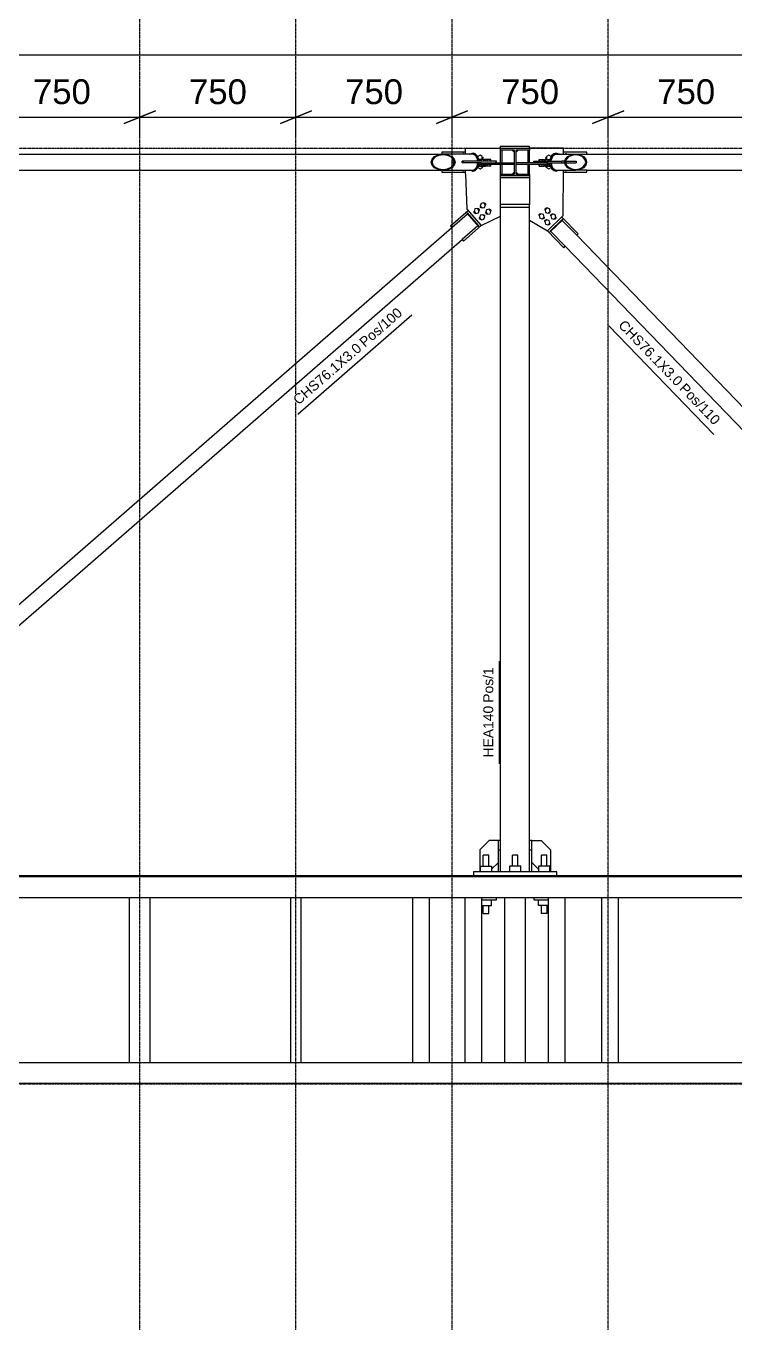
# Model space of a CAD drawing. Header units: millimetres. Extents: x -57554 to 16546, y 2142 to 98430.
# Drawn here: x -27644 to -24237, y 62355 to 68594 of the extents above; entities that cross this region are included whole.
import ezdxf

# ---------------------------------------------------------------- set-up
doc = ezdxf.new("R2010")
doc.units = ezdxf.units.MM
doc.linetypes.add('DXK_LINE_DOT3', pattern=[5.9187, 2.979, -0.9799, 0.9799, -0.9799])
doc.layers.add('S-Z2-A_TEXTUAL_ANNOTATION', color=7, linetype='Continuous')
doc.layers.add('S-Z23-A_DIMENSIONS', color=7, linetype='Continuous')
doc.styles.add('Arial', font='ARIAL.TTF', dxfattribs={"height": 0.2})

msp = doc.modelspace()

# ---------------------------------------------------------------- linework, layer by layer
at = {"color": 1, "linetype": 'DXK_LINE_DOT3'}
for p, q in [((-27096.4, 58005), (-27096.4, 70505)), ((-26346.4, 58005), (-26346.4, 70505)), ((-25596.4, 58005), (-25596.4, 70505)), ((-24846.4, 58005), (-24846.4, 70505)), ((-32096.4, 68005), (-10096.4, 68005)), ((-32096.4, 64505), (-10096.4, 64505)), ((-32096.4, 63505), (-10096.4, 63505))]:
    msp.add_line(p, q, dxfattribs=at)
at = {"color": 2, "linetype": 'Continuous'}
for p, q in [((-25532, 68005), (-25363.4, 68005)), ((-25532, 67976.5), (-25532, 68005)), ((-25363.4, 68015), (-25223.4, 68015)), ((-25363.4, 68005), (-25363.4, 68015)), ((-25363.4, 67996.5), (-25363.4, 68005)), ((-25363.4, 68005), (-25223.4, 68005)), ((-25223.4, 68005), (-25223.4, 68015)), ((-25223.4, 68005), (-25223.4, 67996.5)), ((-25060.7, 68005), (-25223.4, 68005)), ((-25060.8, 67976.5), (-25060.7, 68005)), ((-28790.6, 67976.5), (-25645, 67976.5)), ((-25697.2, 67938.5), (-25692.7, 67953.1)), ((-25692.7, 67953.1), (-25680.1, 67965.4)), ((-25688.5, 67951.9), (-25692.6, 67938.5)), ((-25676.9, 67963.3), (-25688.5, 67951.9)), ((-25680.1, 67965.4), (-25661.3, 67973.7)), ((-25659.6, 67970.9), (-25676.9, 67963.3)), ((-25661.3, 67973.7), (-25639.1, 67976.5)), ((-25639.1, 67973.6), (-25659.6, 67970.9)), ((-25532, 67986), (-25645, 67986)), ((-25645, 67986), (-25645, 67976.5)), ((-25645, 67976.5), (-25639.1, 67976.5)), ((-25497.7, 67976.5), (-25639.1, 67976.5)), ((-25639.1, 67976.5), (-25616.9, 67973.7)), ((-25618.6, 67970.9), (-25639.1, 67973.6)), ((-25601.3, 67963.3), (-25618.6, 67970.9)), ((-25616.9, 67973.7), (-25598, 67965.4)), ((-25589.7, 67951.9), (-25601.3, 67963.3)), ((-25598, 67965.4), (-25585.5, 67953.1)), ((-25595.7, 67934.5), (-25595.7, 67942.5)), ((-25586.8, 67942.5), (-25595.7, 67942.5)), ((-25585.6, 67938.5), (-25589.7, 67951.9)), ((-25585.5, 67953.1), (-25581, 67938.5)), ((-25548.3, 67934.5), (-25548.3, 67942.5)), ((-25382.5, 67942.5), (-25548.3, 67942.5)), ((-25545, 67980.8), (-25545, 67976.5)), ((-25542, 67980.8), (-25545, 67980.8)), ((-25542.1, 67934.5), (-25542.1, 67942.5)), ((-25542, 67976.5), (-25542, 67980.8)), ((-25510.2, 67976.5), (-25508.5, 67978.3)), ((-25508.5, 67978.3), (-25497.7, 67981.5)), ((-25497.7, 67981.5), (-25486.9, 67978.3)), ((-25497.7, 67981.5), (-25495.4, 67981.5)), ((-25488.2, 67973.7), (-25497.7, 67976.5)), ((-25484.6, 67978.3), (-25495.4, 67981.5)), ((-25480.1, 67965.4), (-25488.2, 67973.7)), ((-25486.9, 67978.3), (-25477.8, 67968.9)), ((-25475.5, 67968.9), (-25484.6, 67978.3)), ((-25474.7, 67953.1), (-25480.1, 67965.4)), ((-25477.8, 67968.9), (-25471.6, 67955)), ((-25469.4, 67955), (-25475.5, 67968.9)), ((-25473.3, 67942.5), (-25474.7, 67953.1)), ((-25471.6, 67955), (-25470, 67942.5)), ((-25467.7, 67942.5), (-25469.4, 67955)), ((-25385, 67934.5), (-25385, 67942.5)), ((-25382.5, 67934.5), (-25382.5, 67942.5)), ((-25296.1, 67996.5), (-25363.4, 67996.5)), ((-25363.4, 67934.5), (-25363.4, 67996.5)), ((-25356.1, 67934.5), (-25356.1, 67996.5)), ((-25296.1, 67984.5), (-25308.1, 67996.5)), ((-25296.1, 67880.5), (-25296.1, 67996.5)), ((-25223.4, 67996.5), (-25290.6, 67996.5)), ((-25290.6, 67996.5), (-25290.6, 67880.5)), ((-25290.6, 67984.5), (-25278.6, 67996.5)), ((-25230.6, 67934.5), (-25230.6, 67996.5)), ((-25223.4, 67934.5), (-25223.4, 67996.5)), ((-25203.2, 67934.5), (-25203.2, 67942.5)), ((-25203.2, 67942.5), (-25068.9, 67942.5)), ((-25124.6, 67955), (-25126.4, 67942.5)), ((-25117.9, 67968.9), (-25124.6, 67955)), ((-25124.3, 67942.5), (-25122.5, 67955)), ((-25122.5, 67955), (-25115.8, 67968.9)), ((-25120.7, 67942.5), (-25119.2, 67953.1)), ((-25113.3, 67965.4), (-25119.2, 67953.1)), ((-25107.9, 67978.3), (-25117.9, 67968.9)), ((-25115.8, 67968.9), (-25105.8, 67978.3)), ((-25104.4, 67973.7), (-25113.3, 67965.4)), ((-25096, 67981.5), (-25107.9, 67978.3)), ((-25105.8, 67978.3), (-25094, 67981.5)), ((-25094, 67976.5), (-25104.4, 67973.7)), ((-25096, 67981.5), (-25094, 67981.5)), ((-25094, 67981.5), (-25082.1, 67978.3)), ((-25094, 67976.5), (-25002.7, 67976.5)), ((-25082.1, 67978.3), (-25080.3, 67976.5)), ((-25068.9, 67934.5), (-25068.9, 67942.5)), ((-25055.7, 67942.5), (-25068.9, 67942.5)), ((-24948, 67986), (-25060.8, 67986)), ((-25055.7, 67938.5), (-25051.7, 67953.1)), ((-25055.7, 67934.5), (-25055.7, 67942.5)), ((-25051.7, 67953.1), (-25040.2, 67965.4)), ((-25047.8, 67951.9), (-25051.5, 67938.5)), ((-25051, 67980.8), (-25051, 67976.5)), ((-25051, 67980.8), (-25048, 67980.8)), ((-25050.4, 67934.5), (-25050.4, 67942.5)), ((-25050.4, 67942.5), (-25047.4, 67942.5)), ((-25048, 67980.8), (-25048, 67976.5)), ((-25037.2, 67963.3), (-25047.8, 67951.9)), ((-25047.4, 67942.5), (-24999.8, 67942.5)), ((-25047.4, 67934.5), (-25047.4, 67942.5)), ((-25040.2, 67965.4), (-25023, 67973.7)), ((-25021.4, 67970.9), (-25037.2, 67963.3)), ((-25023, 67973.7), (-25002.7, 67976.5)), ((-25002.7, 67973.6), (-25021.4, 67970.9)), ((-25002.7, 67976.5), (-24982.5, 67973.7)), ((-25002.7, 67976.5), (-24948, 67976.5)), ((-24984.1, 67970.9), (-25002.7, 67973.6)), ((-24999.8, 67942.5), (-24999.8, 67934.5)), ((-24968.2, 67963.3), (-24984.1, 67970.9)), ((-24982.5, 67973.7), (-24965.3, 67965.4)), ((-24957.6, 67951.9), (-24968.2, 67963.3)), ((-24965.3, 67965.4), (-24953.8, 67953.1)), ((-24953.9, 67938.5), (-24957.6, 67951.9)), ((-24953.8, 67953.1), (-24949.8, 67938.5)), ((-24948, 67976.5), (-24948, 67986)), ((-24948, 67976.5), (-22402.1, 67976.5)), ((-28790.6, 67900.5), (-25645, 67900.5)), ((-25692.7, 67923.9), (-25697.2, 67938.5)), ((-25680.1, 67911.6), (-25692.7, 67923.9)), ((-25692.6, 67938.5), (-25688.5, 67925.1)), ((-25688.5, 67925.1), (-25676.9, 67913.7)), ((-25661.3, 67903.3), (-25680.1, 67911.6)), ((-25676.9, 67913.7), (-25659.6, 67906.1)), ((-25639.1, 67900.5), (-25661.3, 67903.3)), ((-25659.6, 67906.1), (-25639.1, 67903.4)), ((-25639.1, 67900.5), (-25645, 67900.5)), ((-25645, 67900.5), (-25645, 67891)), ((-25645, 67891), (-25532, 67891)), ((-25639.1, 67903.4), (-25618.6, 67906.1)), ((-25616.9, 67903.3), (-25639.1, 67900.5)), ((-25639.1, 67900.5), (-25497.7, 67900.5)), ((-25618.6, 67906.1), (-25601.3, 67913.7)), ((-25598, 67911.6), (-25616.9, 67903.3)), ((-25601.3, 67913.7), (-25589.7, 67925.1)), ((-25585.5, 67923.9), (-25598, 67911.6)), ((-25586.8, 67934.5), (-25595.7, 67934.5)), ((-25589.7, 67925.1), (-25585.6, 67938.5)), ((-25581, 67938.5), (-25585.5, 67923.9)), ((-25456.8, 67934.5), (-25548.3, 67934.5)), ((-25545, 67900.5), (-25545, 67896.2)), ((-25545, 67896.2), (-25542, 67896.2)), ((-25542, 67900.5), (-25542, 67896.2)), ((-25532, 67881), (-25532, 67900.5)), ((-25532, 67881), (-25525.6, 67712.4)), ((-25508.5, 67898.7), (-25510.2, 67900.5)), ((-25497.7, 67895.4), (-25508.5, 67898.7)), ((-25497.7, 67900.5), (-25488.2, 67903.3)), ((-25486.9, 67898.7), (-25497.7, 67895.4)), ((-25497.7, 67895.4), (-25495.4, 67895.4)), ((-25495.4, 67895.4), (-25484.6, 67898.7)), ((-25488.2, 67903.3), (-25480.1, 67911.6)), ((-25477.8, 67908.1), (-25486.9, 67898.7)), ((-25484.6, 67898.7), (-25475.5, 67908.1)), ((-25480.1, 67911.6), (-25474.7, 67923.9)), ((-25471.6, 67922), (-25477.8, 67908.1)), ((-25475.5, 67908.1), (-25469.4, 67922)), ((-25474.7, 67923.9), (-25473.3, 67934.5)), ((-25470, 67934.5), (-25471.6, 67922)), ((-25469.4, 67922), (-25467.7, 67934.5)), ((-25296.1, 67926.5), (-25468.8, 67926.5)), ((-25456.8, 67926.5), (-25456.8, 67934.5)), ((-25456.8, 67934.5), (-25296.1, 67934.5)), ((-25363.4, 67880.5), (-25363.4, 67926.5)), ((-25363.4, 67872), (-25363.4, 67880.5)), ((-25363.4, 67880.5), (-25296.1, 67880.5)), ((-25356.1, 67880.5), (-25356.1, 67926.5)), ((-25308.1, 67880.5), (-25296.1, 67892.5)), ((-25137.1, 67934.5), (-25290.6, 67934.5)), ((-25125.3, 67926.5), (-25290.6, 67926.5)), ((-25278.6, 67880.5), (-25290.6, 67892.5)), ((-25290.6, 67880.5), (-25223.4, 67880.5)), ((-25230.6, 67880.5), (-25230.6, 67926.5)), ((-25223.4, 67880.5), (-25223.4, 67926.5)), ((-25223.4, 67880.5), (-25223.4, 67872)), ((-25137.1, 67926.5), (-25137.1, 67934.5)), ((-25137.1, 67934.5), (-25068.9, 67934.5)), ((-25126.4, 67934.5), (-25124.6, 67922)), ((-25124.6, 67922), (-25117.9, 67908.1)), ((-25122.5, 67922), (-25124.3, 67934.5)), ((-25115.8, 67908.1), (-25122.5, 67922)), ((-25120.7, 67934.5), (-25119.2, 67923.9)), ((-25119.2, 67923.9), (-25113.3, 67911.6)), ((-25117.9, 67908.1), (-25107.9, 67898.7)), ((-25105.8, 67898.7), (-25115.8, 67908.1)), ((-25113.3, 67911.6), (-25104.4, 67903.3)), ((-25107.9, 67898.7), (-25096, 67895.4)), ((-25094, 67895.4), (-25105.8, 67898.7)), ((-25104.4, 67903.3), (-25094, 67900.5)), ((-25096, 67895.4), (-25094, 67895.4)), ((-25094, 67900.5), (-25002.7, 67900.5)), ((-25082.1, 67898.7), (-25094, 67895.4)), ((-25080.3, 67900.5), (-25082.1, 67898.7)), ((-25068.9, 67934.5), (-25055.7, 67934.5)), ((-25061.7, 67681.2), (-25061.1, 67900.5)), ((-25061.1, 67891), (-24948, 67891)), ((-25051.7, 67923.9), (-25055.7, 67938.5)), ((-25040.2, 67911.6), (-25051.7, 67923.9)), ((-25051.5, 67938.5), (-25047.8, 67925.1)), ((-25051, 67900.5), (-25051, 67896.2)), ((-25051, 67896.2), (-25048, 67896.2)), ((-25050.4, 67934.5), (-25047.4, 67934.5)), ((-25048, 67900.5), (-25048, 67896.2)), ((-25047.8, 67925.1), (-25037.2, 67913.7)), ((-25047.4, 67934.5), (-24999.8, 67934.5)), ((-25023, 67903.3), (-25040.2, 67911.6)), ((-25037.2, 67913.7), (-25021.4, 67906.1)), ((-25002.7, 67900.5), (-25023, 67903.3)), ((-25021.4, 67906.1), (-25002.7, 67903.4)), ((-25002.7, 67903.4), (-24984.1, 67906.1)), ((-24982.5, 67903.3), (-25002.7, 67900.5)), ((-24948, 67900.5), (-25002.7, 67900.5)), ((-24984.1, 67906.1), (-24968.2, 67913.7)), ((-24965.3, 67911.6), (-24982.5, 67903.3)), ((-24968.2, 67913.7), (-24957.6, 67925.1)), ((-24953.8, 67923.9), (-24965.3, 67911.6)), ((-24957.6, 67925.1), (-24953.9, 67938.5)), ((-24949.8, 67938.5), (-24953.8, 67923.9)), ((-24948, 67900.5), (-22402.1, 67900.5)), ((-24948, 67891), (-24948, 67900.5)), ((-25363.4, 67734.1), (-25363.4, 67872)), ((-25223.4, 67872), (-25363.4, 67872)), ((-25363.4, 67864.5), (-25223.4, 67864.5)), ((-25223.4, 67872), (-25223.4, 67734.1)), ((-25519, 67704.9), (-25604.2, 67630.7)), ((-25525.6, 67712.4), (-25456.6, 67633.3)), ((-25525.4, 67692.4), (-25523.1, 67694.4)), ((-25525.4, 67692.4), (-25469.8, 67628.7)), ((-25523.1, 67694.4), (-25467.6, 67630.7)), ((-25223.4, 67734.1), (-25363.4, 67734.1)), ((-25363.4, 67722), (-25363.4, 67734.1)), ((-25363.4, 64675), (-25363.4, 67722)), ((-25363.4, 67722), (-25223.4, 67722)), ((-25223.4, 67722), (-25223.4, 67734.1)), ((-25223.4, 64675), (-25223.4, 67722)), ((-25604.2, 67630.7), (-25598, 67623.6)), ((-25598, 67623.6), (-25522.6, 67689.2)), ((-25472.6, 67631.9), (-25548, 67566.2)), ((-25541.8, 67559.1), (-25456.6, 67633.3)), ((-25497.6, 67660.6), (-25495.3, 67662.5)), ((-25469.8, 67628.7), (-25467.6, 67630.7)), ((-25456.6, 67633.3), (-25363.4, 67678.9)), ((-25223.4, 67660.1), (-25137.3, 67608.3)), ((-25137.3, 67608.3), (-25061.7, 67681.2)), ((-25065.8, 67663.5), (-25126.6, 67604.8)), ((-25063.7, 67661.3), (-25124.5, 67602.6)), ((-25094.1, 67632), (-25096.2, 67634.1)), ((-24990.5, 67593), (-25068.9, 67674.3)), ((-25066.7, 67658.4), (-24997.3, 67586.4)), ((-25063.7, 67661.3), (-25065.8, 67663.5)), ((-28841.7, 64797.3), (-25598, 67623.6)), ((-25137.3, 67608.3), (-25058.8, 67527)), ((-25124.5, 67602.6), (-25126.6, 67604.8)), ((-25052, 67533.6), (-25121.5, 67605.5)), ((-24997.3, 67586.4), (-24990.5, 67593)), ((-22337.7, 64829.9), (-24997.3, 67586.4)), ((-28791.7, 64739.9), (-25548, 67566.2)), ((-25548, 67566.2), (-25541.8, 67559.1)), ((-25058.8, 67527), (-25052, 67533.6)), ((-22392.5, 64777.1), (-25052, 67533.6)), ((-25418.4, 64675), (-25463.4, 64630)), ((-25373.4, 64675), (-25418.4, 64675)), ((-25363.4, 64675), (-25373.4, 64675)), ((-25373.4, 64525), (-25373.4, 64675)), ((-25363.4, 64525), (-25363.4, 64675)), ((-25213.4, 64675), (-25223.4, 64675)), ((-25223.4, 64525), (-25223.4, 64675)), ((-25213.4, 64525), (-25213.4, 64675)), ((-25213.4, 64675), (-25168.4, 64675)), ((-25168.4, 64675), (-25123.4, 64630)), ((-25463.4, 64630), (-25463.4, 64525)), ((-25420.4, 64605), (-25446.4, 64605)), ((-25446.4, 64552), (-25446.4, 64605)), ((-25420.4, 64552), (-25420.4, 64605)), ((-25373.4, 64630), (-25363.4, 64630)), ((-25280.4, 64605), (-25306.4, 64605)), ((-25306.4, 64552), (-25306.4, 64605)), ((-25280.4, 64552), (-25280.4, 64605)), ((-25223.4, 64630), (-25213.4, 64630)), ((-25140.4, 64605), (-25166.4, 64605)), ((-25166.4, 64552), (-25166.4, 64605)), ((-25140.4, 64552), (-25140.4, 64605)), ((-25123.4, 64630), (-25123.4, 64525)), ((-25093.4, 64525), (-25493.4, 64525)), ((-25493.4, 64525), (-25493.4, 64506.5)), ((-25460.4, 64552), (-25406.4, 64552)), ((-25460.4, 64525), (-25460.4, 64552)), ((-25406.4, 64537), (-25373.4, 64570)), ((-25406.4, 64552), (-25406.4, 64525)), ((-25266.4, 64552), (-25320.4, 64552)), ((-25320.4, 64552), (-25320.4, 64525)), ((-25266.4, 64525), (-25266.4, 64552)), ((-25213.4, 64570), (-25180.4, 64537)), ((-25126.4, 64552), (-25180.4, 64552)), ((-25180.4, 64552), (-25180.4, 64525)), ((-25126.4, 64525), (-25126.4, 64552)), ((-25093.4, 64506.5), (-25093.4, 64525)), ((-27096.4, 64506.5), (-28596.4, 64506.5)), ((-27096.4, 64503.5), (-28596.4, 64503.5)), ((-28596.4, 64502), (-22596.4, 64502)), ((-27096.4, 64506.5), (-27096.4, 64503.5)), ((-25596.4, 64506.5), (-27096.4, 64506.5)), ((-27096.4, 64506.5), (-27096.4, 64503.5)), ((-25596.4, 64503.5), (-27096.4, 64503.5)), ((-25596.4, 64506.5), (-25596.4, 64503.5)), ((-24096.4, 64506.5), (-25596.4, 64506.5)), ((-25596.4, 64506.5), (-25596.4, 64503.5)), ((-24096.4, 64503.5), (-25596.4, 64503.5)), ((-25446.4, 64502), (-25446.4, 64503.5)), ((-25420.4, 64502), (-25420.4, 64503.5)), ((-25306.4, 64502), (-25306.4, 64503.5)), ((-25280.4, 64502), (-25280.4, 64503.5)), ((-25166.4, 64502), (-25166.4, 64503.5)), ((-25140.4, 64502), (-25140.4, 64503.5)), ((-28596.4, 64402), (-22596.4, 64402)), ((-27146.4, 63608), (-27146.4, 64402)), ((-27146.4, 64402), (-27046.4, 64402)), ((-27046.4, 63608), (-27046.4, 64402)), ((-26371.4, 63608), (-26371.4, 64402)), ((-26371.4, 64402), (-26321.4, 64402)), ((-26321.4, 63608), (-26321.4, 64402)), ((-25785.4, 63608), (-25785.4, 64402)), ((-25705.4, 63608), (-25705.4, 64402)), ((-25533.4, 63608), (-25533.4, 64402)), ((-25453.4, 63608), (-25453.4, 64402)), ((-25383.4, 64400), (-25453.4, 64400)), ((-25453.4, 64390), (-25383.4, 64390)), ((-25446.9, 64400), (-25446.9, 64402)), ((-25419.9, 64400), (-25419.9, 64402)), ((-25406.4, 64363), (-25406.4, 64390)), ((-25383.4, 64390), (-25383.4, 64400)), ((-25343.4, 63608), (-25343.4, 64402)), ((-25343.4, 64402), (-25243.4, 64402)), ((-25243.4, 63608), (-25243.4, 64402)), ((-25133.4, 64400), (-25203.4, 64400)), ((-25203.4, 64400), (-25203.4, 64390)), ((-25203.4, 64390), (-25133.4, 64390)), ((-25180.4, 64363), (-25180.4, 64390)), ((-25166.9, 64400), (-25166.9, 64402)), ((-25139.9, 64400), (-25139.9, 64402)), ((-25133.4, 63608), (-25133.4, 64402)), ((-25053.4, 63608), (-25053.4, 64402)), ((-24876.4, 63608), (-24876.4, 64402)), ((-24796.4, 63608), (-24796.4, 64402)), ((-25453.4, 64363), (-25452.5, 64363)), ((-25452.5, 64363), (-25406.4, 64363)), ((-25446.9, 64325), (-25446.9, 64363)), ((-25446.9, 64325), (-25419.9, 64325)), ((-25419.9, 64325), (-25419.9, 64363)), ((-25133.4, 64363), (-25180.4, 64363)), ((-25166.9, 64325), (-25166.9, 64363)), ((-25139.9, 64325), (-25166.9, 64325)), ((-25139.9, 64325), (-25139.9, 64363)), ((-28596.4, 63608), (-22596.4, 63608)), ((-27146.4, 63608), (-27046.4, 63608)), ((-26371.4, 63608), (-26321.4, 63608)), ((-25343.4, 63608), (-25243.4, 63608)), ((-28596.4, 63508), (-22596.4, 63508))]:
    msp.add_line(p, q, dxfattribs=at)
at = {"color": 6, "linetype": 'Continuous'}
for p, q in [((-25473.4, 67964.1), (-25473, 67964.4)), ((-25462, 67971.2), (-25473, 67964.9)), ((-25473, 67964.9), (-25473, 67963.2)), ((-25465.9, 67950.5), (-25468.8, 67950.5)), ((-25468.7, 67949.7), (-25462, 67945.8)), ((-25465.9, 67942.5), (-25465.9, 67950.5)), ((-25435.7, 67950.5), (-25464.6, 67950.5)), ((-25464.6, 67942.5), (-25464.6, 67950.5)), ((-25451, 67964.9), (-25462, 67971.2)), ((-25462, 67945.8), (-25451, 67952.1)), ((-25456.3, 67942.5), (-25456.3, 67950.5)), ((-25451, 67952.1), (-25451, 67964.9)), ((-25451, 67964.4), (-25449.5, 67963.4)), ((-25449.5, 67953.6), (-25451, 67952.6)), ((-25449.5, 67963.4), (-25448, 67961.2)), ((-25448, 67955.8), (-25449.5, 67953.6)), ((-25448, 67961.2), (-25447.5, 67958.5)), ((-25447.5, 67958.5), (-25448, 67955.8)), ((-25443.8, 67942.5), (-25443.8, 67950.5)), ((-25439.6, 67942.5), (-25439.6, 67950.5)), ((-25435.7, 67942.5), (-25435.7, 67950.5)), ((-25434.4, 67942.5), (-25434.4, 67950.5)), ((-25409.4, 67950.5), (-25434.4, 67950.5)), ((-25426.1, 67942.5), (-25426.1, 67950.5)), ((-25413.6, 67942.5), (-25413.6, 67950.5)), ((-25409.4, 67942.5), (-25409.4, 67950.5)), ((-25178.3, 67942.5), (-25178.3, 67950.5)), ((-25178.3, 67950.5), (-25153.9, 67950.5)), ((-25175.2, 67942.5), (-25175.2, 67950.5)), ((-25163, 67942.5), (-25163, 67950.5)), ((-25153.9, 67942.5), (-25153.9, 67950.5)), ((-25150.5, 67942.5), (-25150.5, 67950.5)), ((-25150.5, 67950.5), (-25126, 67950.5)), ((-25147.4, 67942.5), (-25147.4, 67950.5)), ((-25145.5, 67958.5), (-25144.9, 67961.2)), ((-25144.9, 67955.8), (-25145.5, 67958.5)), ((-25144.9, 67961.2), (-25143.4, 67963.4)), ((-25143.4, 67953.6), (-25144.9, 67955.8)), ((-25143.4, 67963.4), (-25142, 67964.4)), ((-25142, 67952.6), (-25143.4, 67953.6)), ((-25131, 67971.2), (-25142, 67964.9)), ((-25142, 67964.9), (-25142, 67952.1)), ((-25142, 67952.1), (-25131, 67945.8)), ((-25135.2, 67942.5), (-25135.2, 67950.5)), ((-25120, 67964.9), (-25131, 67971.2)), ((-25131, 67945.8), (-25125.5, 67949)), ((-25126, 67950.5), (-25125.3, 67950.5)), ((-25126, 67945.1), (-25126, 67950.5)), ((-25120, 67964.7), (-25120, 67964.9)), ((-25473.4, 67912.9), (-25473, 67912.6)), ((-25473, 67913.8), (-25473, 67912.1)), ((-25473, 67912.1), (-25462, 67905.8)), ((-25470.9, 67918.5), (-25470, 67918.5)), ((-25470, 67918.5), (-25470, 67920.6)), ((-25470, 67918.5), (-25465.9, 67918.5)), ((-25465.9, 67918.5), (-25465.9, 67926.5)), ((-25464.6, 67918.5), (-25464.6, 67926.5)), ((-25464.6, 67918.5), (-25435.7, 67918.5)), ((-25462, 67905.8), (-25451, 67912.1)), ((-25456.3, 67918.5), (-25456.3, 67926.5)), ((-25451, 67924.9), (-25453.8, 67926.5)), ((-25451, 67912.1), (-25451, 67924.9)), ((-25451, 67924.4), (-25449.5, 67923.4)), ((-25449.5, 67913.6), (-25451, 67912.6)), ((-25449.5, 67923.4), (-25448, 67921.2)), ((-25448, 67915.8), (-25449.5, 67913.6)), ((-25448, 67921.2), (-25447.5, 67918.5)), ((-25447.5, 67918.5), (-25448, 67915.8)), ((-25443.8, 67918.5), (-25443.8, 67926.5)), ((-25439.6, 67918.5), (-25439.6, 67926.5)), ((-25435.7, 67918.5), (-25435.7, 67926.5)), ((-25434.4, 67918.5), (-25434.4, 67926.5)), ((-25409.4, 67918.5), (-25434.4, 67918.5)), ((-25426.1, 67918.5), (-25426.1, 67926.5)), ((-25413.6, 67918.5), (-25413.6, 67926.5)), ((-25409.4, 67918.5), (-25409.4, 67926.5)), ((-25178.3, 67918.5), (-25178.3, 67926.5)), ((-25178.3, 67918.5), (-25153.9, 67918.5)), ((-25175.2, 67918.5), (-25175.2, 67926.5)), ((-25163, 67918.5), (-25163, 67926.5)), ((-25153.9, 67918.5), (-25153.9, 67926.5)), ((-25150.5, 67918.5), (-25150.5, 67926.5)), ((-25150.5, 67918.5), (-25126, 67918.5)), ((-25147.4, 67918.5), (-25147.4, 67926.5)), ((-25145.5, 67918.5), (-25144.9, 67921.2)), ((-25144.9, 67915.8), (-25145.5, 67918.5)), ((-25144.9, 67921.2), (-25143.4, 67923.4)), ((-25143.4, 67913.6), (-25144.9, 67915.8)), ((-25143.4, 67923.4), (-25142, 67924.4)), ((-25142, 67912.6), (-25143.4, 67913.6)), ((-25139.1, 67926.5), (-25142, 67924.9)), ((-25142, 67924.9), (-25142, 67912.1)), ((-25142, 67912.1), (-25131, 67905.8)), ((-25135.2, 67918.5), (-25135.2, 67926.5)), ((-25131, 67905.8), (-25120, 67912.1)), ((-25126, 67918.5), (-25126, 67926.5)), ((-25126, 67918.5), (-25125.1, 67918.5)), ((-25125.1, 67918.5), (-25125.1, 67925.7)), ((-25120, 67912.1), (-25120, 67912.3)), ((-25491, 67699.4), (-25490.5, 67701.1)), ((-25490.6, 67696.7), (-25491, 67699.4)), ((-25486.7, 67713.5), (-25490.8, 67701.4)), ((-25490.8, 67701.4), (-25482.4, 67691.9)), ((-25489.3, 67694.4), (-25490.6, 67696.7)), ((-25487.1, 67692.7), (-25489.3, 67694.4)), ((-25484.5, 67692), (-25487.1, 67692.7)), ((-25474.2, 67715.9), (-25486.7, 67713.5)), ((-25482.7, 67692.2), (-25484.5, 67692)), ((-25482.4, 67691.9), (-25470, 67694.3)), ((-25465.9, 67706.3), (-25474.2, 67715.9)), ((-25473.9, 67715.6), (-25472.2, 67715.8)), ((-25472.2, 67715.8), (-25469.5, 67715.1)), ((-25470, 67694.3), (-25465.9, 67706.3)), ((-25469.5, 67715.1), (-25467.4, 67713.4)), ((-25467.4, 67713.4), (-25466, 67711)), ((-25465.7, 67708.3), (-25466.1, 67706.6)), ((-25466, 67711), (-25465.7, 67708.3)), ((-25460.8, 67725.7), (-25460.3, 67727.4)), ((-25460.4, 67723), (-25460.8, 67725.7)), ((-25456.5, 67739.7), (-25460.6, 67727.7)), ((-25460.6, 67727.7), (-25452.3, 67718.1)), ((-25459.1, 67720.6), (-25460.4, 67723)), ((-25456.9, 67719), (-25459.1, 67720.6)), ((-25454.3, 67718.2), (-25456.9, 67719)), ((-25444, 67742.2), (-25456.5, 67739.7)), ((-25452.6, 67718.5), (-25454.3, 67718.2)), ((-25452.3, 67718.1), (-25439.8, 67720.6)), ((-25435.7, 67732.6), (-25444, 67742.2)), ((-25443.8, 67741.8), (-25442, 67742.1)), ((-25442, 67742.1), (-25439.4, 67741.4)), ((-25439.8, 67720.6), (-25435.7, 67732.6)), ((-25439.4, 67741.4), (-25437.2, 67739.7)), ((-25437.2, 67739.7), (-25435.9, 67737.3)), ((-25435.5, 67734.6), (-25436, 67732.9)), ((-25435.9, 67737.3), (-25435.5, 67734.6)), ((-25434.5, 67695.6), (-25434.1, 67697.2)), ((-25434.2, 67692.8), (-25434.5, 67695.6)), ((-25430.2, 67709.6), (-25434.3, 67697.6)), ((-25434.3, 67697.6), (-25426, 67688)), ((-25432.8, 67690.5), (-25434.2, 67692.8)), ((-25417.8, 67712), (-25430.2, 67709.6)), ((-25409.4, 67702.4), (-25417.8, 67712)), ((-25417.5, 67711.7), (-25415.7, 67711.9)), ((-25415.7, 67711.9), (-25413.1, 67711.2)), ((-25413.5, 67690.4), (-25409.4, 67702.4)), ((-25413.1, 67711.2), (-25410.9, 67709.5)), ((-25410.9, 67709.5), (-25409.6, 67707.2)), ((-25409.2, 67704.4), (-25409.7, 67702.8)), ((-25409.6, 67707.2), (-25409.2, 67704.4)), ((-25140.4, 67717.9), (-25149.5, 67709.1)), ((-25149.5, 67711.1), (-25149, 67713.8)), ((-25149.2, 67709.4), (-25149.5, 67711.1)), ((-25149.5, 67709.1), (-25146.5, 67696.8)), ((-25149, 67713.8), (-25147.4, 67716)), ((-25147.4, 67716), (-25145.1, 67717.5)), ((-25146.5, 67696.8), (-25134.3, 67693.2)), ((-25145.1, 67717.5), (-25142.4, 67718)), ((-25142.4, 67718), (-25140.7, 67717.6)), ((-25128.2, 67714.4), (-25140.4, 67717.9)), ((-25134.3, 67693.2), (-25125.1, 67702.1)), ((-25132.2, 67693.2), (-25133.9, 67693.5)), ((-25129.6, 67693.7), (-25132.2, 67693.2)), ((-25127.3, 67695.1), (-25129.6, 67693.7)), ((-25125.1, 67702.1), (-25128.2, 67714.4)), ((-25125.7, 67697.4), (-25127.3, 67695.1)), ((-25125.1, 67700.1), (-25125.7, 67697.4)), ((-25125.4, 67701.8), (-25125.1, 67700.1)), ((-25464.7, 67669.3), (-25464.2, 67671)), ((-25464.3, 67666.6), (-25464.7, 67669.3)), ((-25460.4, 67683.3), (-25464.5, 67671.3)), ((-25464.5, 67671.3), (-25456.2, 67661.7)), ((-25463, 67664.2), (-25464.3, 67666.6)), ((-25460.8, 67662.5), (-25463, 67664.2)), ((-25458.2, 67661.8), (-25460.8, 67662.5)), ((-25447.9, 67685.7), (-25460.4, 67683.3)), ((-25456.4, 67662), (-25458.2, 67661.8)), ((-25456.2, 67661.7), (-25443.7, 67664.1)), ((-25439.6, 67676.2), (-25447.9, 67685.7)), ((-25447.6, 67685.4), (-25445.9, 67685.6)), ((-25445.9, 67685.6), (-25443.3, 67684.9)), ((-25443.7, 67664.1), (-25439.6, 67676.2)), ((-25443.3, 67684.9), (-25441.1, 67683.3)), ((-25441.1, 67683.3), (-25439.8, 67680.9)), ((-25439.4, 67678.2), (-25439.9, 67676.5)), ((-25439.8, 67680.9), (-25439.4, 67678.2)), ((-25430.7, 67688.8), (-25432.8, 67690.5)), ((-25428, 67688.1), (-25430.7, 67688.8)), ((-25426.3, 67688.3), (-25428, 67688.1)), ((-25426, 67688), (-25413.5, 67690.4)), ((-25169.2, 67690.1), (-25178.3, 67681.3)), ((-25178.3, 67683.3), (-25177.7, 67686)), ((-25178, 67681.6), (-25178.3, 67683.3)), ((-25178.3, 67681.3), (-25175.3, 67669)), ((-25177.7, 67686), (-25176.2, 67688.2)), ((-25176.2, 67688.2), (-25173.9, 67689.7)), ((-25175.3, 67669), (-25163, 67665.5)), ((-25173.9, 67689.7), (-25171.2, 67690.2)), ((-25171.2, 67690.2), (-25169.5, 67689.8)), ((-25157, 67686.6), (-25169.2, 67690.1)), ((-25163, 67665.5), (-25153.9, 67674.3)), ((-25161, 67665.4), (-25162.7, 67665.8)), ((-25158.3, 67665.9), (-25161, 67665.4)), ((-25156, 67667.4), (-25158.3, 67665.9)), ((-25153.9, 67674.3), (-25157, 67686.6)), ((-25154.5, 67669.6), (-25156, 67667.4)), ((-25153.9, 67672.3), (-25154.5, 67669.6)), ((-25154.2, 67674), (-25153.9, 67672.3)), ((-25141.4, 67661.3), (-25150.5, 67652.5)), ((-25150.5, 67654.5), (-25150, 67657.2)), ((-25150.2, 67652.8), (-25150.5, 67654.5)), ((-25150.5, 67652.5), (-25147.5, 67640.2)), ((-25150, 67657.2), (-25148.4, 67659.5)), ((-25148.4, 67659.5), (-25146.1, 67660.9)), ((-25147.5, 67640.2), (-25135.3, 67636.7)), ((-25146.1, 67660.9), (-25143.4, 67661.4)), ((-25143.4, 67661.4), (-25141.7, 67661)), ((-25129.2, 67657.8), (-25141.4, 67661.3)), ((-25135.3, 67636.7), (-25126.1, 67645.5)), ((-25133.3, 67636.6), (-25135, 67637)), ((-25130.6, 67637.1), (-25133.3, 67636.6)), ((-25128.3, 67638.6), (-25130.6, 67637.1)), ((-25126.1, 67645.5), (-25129.2, 67657.8)), ((-25126.7, 67640.8), (-25128.3, 67638.6)), ((-25126.1, 67643.5), (-25126.7, 67640.8)), ((-25126.4, 67645.2), (-25126.1, 67643.5)), ((-25112.6, 67689.1), (-25121.8, 67680.3)), ((-25121.8, 67682.3), (-25121.2, 67685)), ((-25121.4, 67680.6), (-25121.8, 67682.3)), ((-25121.8, 67680.3), (-25118.7, 67668)), ((-25121.2, 67685), (-25119.6, 67687.2)), ((-25119.6, 67687.2), (-25117.3, 67688.7)), ((-25118.7, 67668), (-25106.5, 67664.5)), ((-25117.3, 67688.7), (-25114.6, 67689.2)), ((-25114.6, 67689.2), (-25112.9, 67688.8)), ((-25100.4, 67685.6), (-25112.6, 67689.1)), ((-25106.5, 67664.5), (-25097.3, 67673.3)), ((-25104.5, 67664.4), (-25106.2, 67664.8)), ((-25101.8, 67664.9), (-25104.5, 67664.4)), ((-25099.5, 67666.4), (-25101.8, 67664.9)), ((-25097.3, 67673.3), (-25100.4, 67685.6)), ((-25097.9, 67668.6), (-25099.5, 67666.4)), ((-25097.3, 67671.3), (-25097.9, 67668.6)), ((-25097.7, 67673), (-25097.3, 67671.3))]:
    msp.add_line(p, q, dxfattribs=at)
at = {"layer": 'S-Z23-A_DIMENSIONS'}
for p, q in [((-29596.4, 68455), (-12596.4, 68455)), ((-27096.4, 68055), (-27096.4, 68280)), ((-27096.4, 68055), (-27096.4, 68280)), ((-26346.4, 68055), (-26346.4, 68280)), ((-26346.4, 68055), (-26346.4, 68280)), ((-25596.4, 68055), (-25596.4, 68280)), ((-25596.4, 68055), (-25596.4, 68280)), ((-24846.4, 68055), (-24846.4, 68280)), ((-24846.4, 68055), (-24846.4, 68280)), ((-27846.4, 68155), (-27096.4, 68155)), ((-27021.4, 68185), (-27171.4, 68125)), ((-27171.4, 68125), (-27021.4, 68185)), ((-27096.4, 68155), (-26346.4, 68155)), ((-26421.4, 68125), (-26271.4, 68185)), ((-26271.4, 68185), (-26421.4, 68125)), ((-26346.4, 68155), (-25596.4, 68155)), ((-25671.4, 68125), (-25521.4, 68185)), ((-25521.4, 68185), (-25671.4, 68125)), ((-25596.4, 68155), (-24846.4, 68155)), ((-24921.4, 68125), (-24771.4, 68185)), ((-24771.4, 68185), (-24921.4, 68125)), ((-24846.4, 68155), (-24096.4, 68155))]:
    msp.add_line(p, q, dxfattribs=at)

# ---------------------------------------------------------------- wipeouts: each hides what was drawn before it
for points, layer in [([(-25398.4, 65323.2), (-25448.4, 65323.2), (-25448.4, 65075), (-25398.4, 65075)], 'S-Z2-A_TEXTUAL_ANNOTATION'), ([(-27307.4, 68192.5), (-27307.4, 68367.5), (-27635.3, 68367.5), (-27635.3, 68192.5)], 'S-Z23-A_DIMENSIONS'), ([(-26557.4, 68192.5), (-26557.4, 68367.5), (-26885.3, 68367.5), (-26885.3, 68192.5)], 'S-Z23-A_DIMENSIONS'), ([(-25807.4, 68192.5), (-25807.4, 68367.5), (-26135.3, 68367.5), (-26135.3, 68192.5)], 'S-Z23-A_DIMENSIONS'), ([(-25057.4, 68192.5), (-25057.4, 68367.5), (-25385.3, 68367.5), (-25385.3, 68192.5)], 'S-Z23-A_DIMENSIONS'), ([(-24307.4, 68192.5), (-24307.4, 68367.5), (-24635.3, 68367.5), (-24635.3, 68192.5)], 'S-Z23-A_DIMENSIONS')]:
    msp.add_wipeout(points).dxf.layer = layer

# ---------------------------------------------------------------- next in the draw order: texts
at = {"layer": 'S-Z23-A_DIMENSIONS', "style": 'Arial'}
for p in [(-27610.3, 68217.5), (-26860.3, 68217.5), (-26110.3, 68217.5), (-25360.3, 68217.5), (-24610.3, 68217.5)]:
    msp.add_text('750', height=119.38, dxfattribs=at).set_placement(p)

# ---------------------------------------------------------------- next in the draw order: wipeouts: each hides what was drawn before it
for points in [[(-24517.8, 66857.5), (-24481.8, 66892.2), (-24764.8, 67185.4), (-24800.8, 67150.7)], [(-26027.1, 67036), (-26060, 67073.7), (-26367.2, 66806), (-26334.3, 66768.3)], [(-25398.4, 65508.6), (-25448.4, 65508.6), (-25448.4, 65338.2), (-25398.4, 65338.2)]]:
    msp.add_wipeout(points).dxf.layer = 'S-Z2-A_TEXTUAL_ANNOTATION'

# ---------------------------------------------------------------- next in the draw order: linework, layer by layer
at = {"layer": 'S-Z2-A_TEXTUAL_ANNOTATION'}
msp.add_line((-25368.4, 65045), (-25368.4, 65538.6), dxfattribs=at)

# ---------------------------------------------------------------- next in the draw order: texts
at = {"layer": 'S-Z2-A_TEXTUAL_ANNOTATION', "style": 'Arial'}
for s, p in [('Pos/1', (-25398.4, 65338.2)), ('HEA140', (-25398.4, 65075))]:
    msp.add_text(s, height=47.75, rotation=90.00021, dxfattribs=at).set_placement(p)

# ---------------------------------------------------------------- next in the draw order: wipeouts: each hides what was drawn before it
for points in [[(-25831.4, 67206.5), (-25864.3, 67244.2), (-26048.7, 67083.5), (-26015.8, 67045.8)], [(-24337.6, 66670.7), (-24301.6, 66705.4), (-24471.4, 66881.4), (-24507.4, 66846.7)]]:
    msp.add_wipeout(points).dxf.layer = 'S-Z2-A_TEXTUAL_ANNOTATION'

# ---------------------------------------------------------------- next in the draw order: linework, layer by layer
at = {"layer": 'S-Z2-A_TEXTUAL_ANNOTATION'}
for p, q in [((-26337.3, 66726), (-25789.1, 67203.6)), ((-24843.2, 67151.5), (-24338.4, 66628.3))]:
    msp.add_line(p, q, dxfattribs=at)

# ---------------------------------------------------------------- next in the draw order: texts
at = {"layer": 'S-Z2-A_TEXTUAL_ANNOTATION', "style": 'Arial'}
for s, height, rotation, p in [('Pos/100', 47.75, 41.06389, (-26015.8, 67045.8)), ('CHS76.1X3.0', 47.754, 313.9743, (-24800.8, 67150.7)), ('CHS76.1X3.0', 47.754, 41.06389, (-26334.3, 66768.3)), ('Pos/110', 47.75, 313.9743, (-24507.4, 66846.7))]:
    msp.add_text(s, height=height, rotation=rotation, dxfattribs=at).set_placement(p)

doc.saveas('drawing.dxf')
